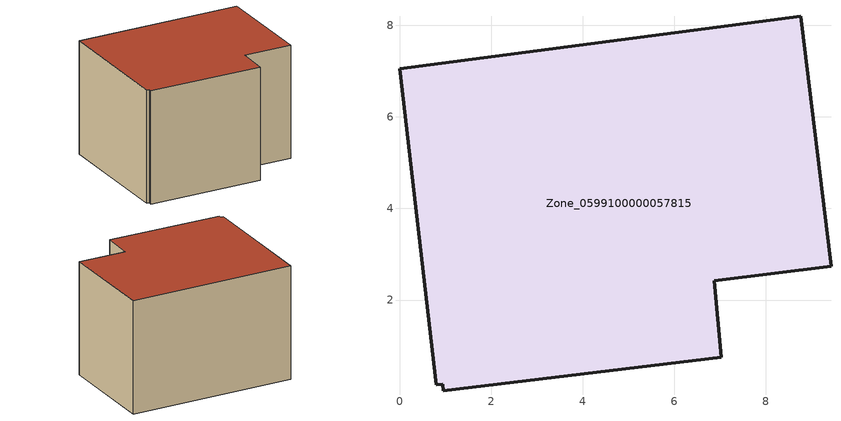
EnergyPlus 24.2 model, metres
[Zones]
Zone_0599100000057815
 floor ground (C_G): 0,7.05 8.76,8.2 9.42,2.73 6.87,2.42 7.03,0.75 0.96,0.02 0.95,0.16 0.8,0.15 z2.49
 wall outside (C_F): 8.76,8.2 0,7.05 0.8,0.15 0.95,0.16 0.96,0.02 7.03,0.75 6.87,2.42 9.42,2.73 8.76,8.2 z2.49:8.53
 roof outside (C_R): 0.95,0.16 0.96,0.02 7.03,0.75 6.87,2.42 9.42,2.73 8.76,8.2 0,7.05 0.8,0.15 z8.53
[BUILDING]
Pand.0599100000057815: North Axis=0; Terrain=City; Loads Convergence Tolerance Value=0.04; Temperature Convergence Tolerance Value=0.4; Solar Distribution=FullExterior; Maximum Number of Warmup Days=25; Minimum Number of Warmup Days=1
[Site:Location]
Rotterdam.The.Hague.AP_ZH_NLD Design_Conditions: Latitude=51.96; Longitude=4.45; Time Zone=1; Elevation=-4.5
[SITE:GROUNDTEMPERATURE:BUILDINGSURFACE]
18, 18, 18, 18, 18, 18, 18, 18, 18, 18, 18, 18
[MATERIAL] Thermal Absorptance=0.9; Solar Absorptance=0.7; Visible Absorptance=0.7
Name | Roughness | Thickness | Conductivity | Density | Specific Heat
G.TI.1946 | MediumSmooth | 0.15 | 1 | 540 | 1210
F.TI.1946 | Rough | 0.3 | 0.857143 | 1920 | 840
R.TI.1946 | MediumRough | 0.2 | 0.1 | 1500 | 1000
[CONSTRUCTION]
C_G: G.TI.1946
C_F: F.TI.1946
C_R: R.TI.1946
[ZONE]
Zone_0599100000057815: Type=1; Multiplier=1; Ceiling Height=Autocalculate; Volume=Autocalculate; Floor Area=autocalculate; Part of Total Floor Area=Yes
[ZONEINFILTRATION:DESIGNFLOWRATE]
Infil_Zone_0599100000057815: Zone or ZoneList or Space or SpaceList=Zone_0599100000057815; Schedule=AlwaysOn; Design Flow Rate Calculation Method=Flow/Area; Flow Rate per Floor Area=0.003; Constant Term Coefficient=1; Temperature Term Coefficient=0; Velocity Term Coefficient=0; Velocity Squared Term Coefficient=0
[HVACTEMPLATE:ZONE:IDEALLOADSAIRSYSTEM]
Zone_0599100000057815: Maximum Heating Supply Air Temperature=50; Minimum Cooling Supply Air Temperature=13; Maximum Heating Supply Air Humidity Ratio=0.0156; Minimum Cooling Supply Air Humidity Ratio=0.0077; Heating Limit=NoLimit; Cooling Limit=NoLimit; Dehumidification Control Type=ConstantSensibleHeatRatio; Cooling Sensible Heat Ratio=0.7; Dehumidification Setpoint=60; Humidification Control Type=None; Humidification Setpoint=30; Outdoor Air Method=None; Outdoor Air Flow Rate per Person=0.00944; Outdoor Air Flow Rate per Zone Floor Area=0; Outdoor Air Flow Rate per Zone=0; Demand Controlled Ventilation Type=None; Outdoor Air Economizer Type=NoEconomizer; Heat Recovery Type=None; Sensible Heat Recovery Effectiveness=0.7; Latent Heat Recovery Effectiveness=0.65
[ZONECONTROL:THERMOSTAT]
ThermostatControl_Zone_0599100000057815: Zone or ZoneList=Zone_0599100000057815; Control Type Schedule=DualSetpointControlType; Control 1=Thermostat_Zone_0599100000057815; Temperature Difference Between Cutout And Setpoint=0
[THERMOSTATSETPOINT:DUALSETPOINT]
Thermostat_Zone_0599100000057815: Heating Setpoint Temperature Schedule=HeatingSetpoint_Zone_0599100000057815; Cooling Setpoint Temperature Schedule=CoolingSetpoint_Zone_0599100000057815
[SCHEDULE:COMPACT]
HeatingSetpoint_Zone_0599100000057815: Through: 12/31, For: AllDays, Until: 24:00, 21
CoolingSetpoint_Zone_0599100000057815: Through: 12/31, For: AllDays, Until: 24:00, 24
DualSetpointControlType: Through: 12/31, For: AllDays, Until: 24:00, 4
AlwaysOn: Through: 12/31, For: AllDays, Until: 24:00, 1
